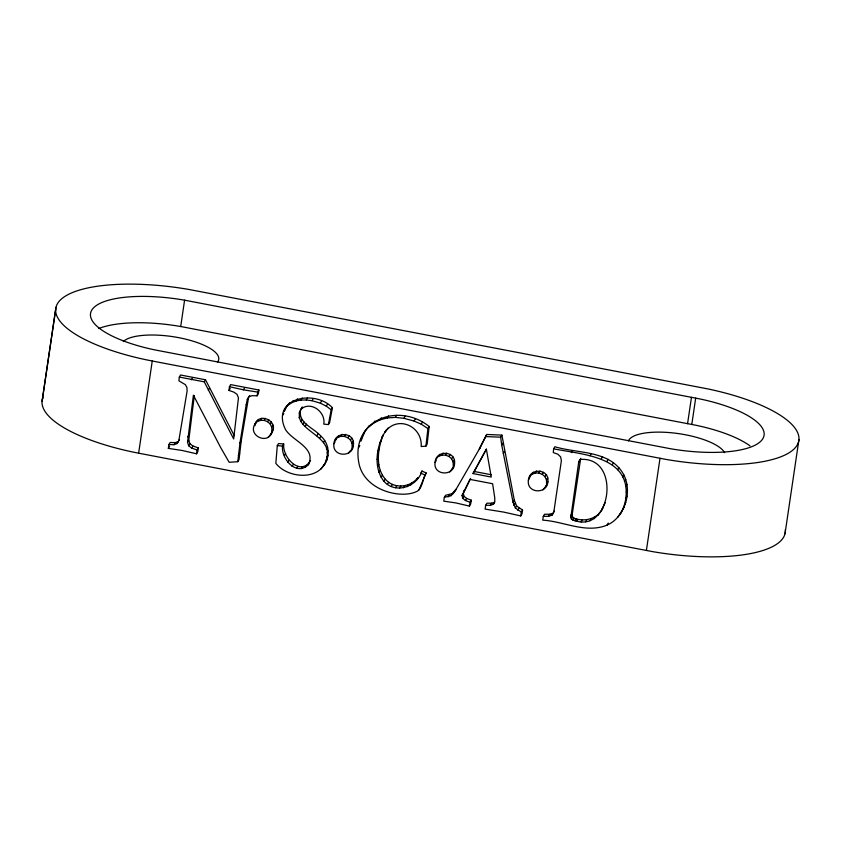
<?xml version="1.0" encoding="UTF-8"?>
<svg xmlns="http://www.w3.org/2000/svg" width="841" height="841" viewBox="0 0 841 841"><rect width="100%" height="100%" fill="white"/><g stroke="black" fill="none" stroke-linecap="round" stroke-linejoin="round"><path stroke-width="1.26" d="M310.529 460.5C300.647 476.963 282.187 457.557 283.732 443.985L278.529 443.543L277.288 445.625L275.837 463.359C288.2 479.16 322.618 481.252 326.834 457.367C333.004 433.704 287.454 429.593 302.318 407.002L299.049 413.194M323.627 465.83C330.534 456.968 329.504 443.617 320.926 436.185C314.198 428.195 298.944 423.654 300.3 411.123M570.808 517.572L578.671 462.287L579.848 459.48C622.676 455.643 610.987 538.24 571.47 519.202L570.808 517.572L572.048 515.501L580.7 458.345M168.904 444.553L173.982 444.7L177.062 443.575L178.313 441.493L175.233 442.629L170.145 442.482L168.904 444.553L168.337 448.39L181.856 450.419L196.573 453.804L197.025 449.946L191.727 448.106L188.699 445.804L187.532 442.313L193.398 395.196L220.773 447.738L229.162 462.298L237.793 461.698L239.044 459.628L241.22 440.905L248.547 397.499L247.296 399.57L246.203 404.752L239.969 442.976L237.793 461.698M196.573 453.804L197.814 451.722L198.266 447.875L192.967 446.024L189.94 443.722L188.773 440.242L194.303 395.659M388.027 428.058L385.031 432.032C397.225 414.897 422.613 425.966 421.173 446.508L425.903 446.182L427.154 444.111L429.173 426.471C397.94 401.556 350.476 420.416 358.928 463.328C362.639 482.24 381.898 492.879 399.864 494.109C405.825 494.455 412.048 493.919 417.43 491.165C423.002 487.097 422.476 478.392 426.166 472.968L422.003 471.044C417.157 486.76 395.47 494.445 383.959 481.336C373.698 468.279 376.148 448.978 383.223 435.018C377.157 449.83 374.613 471.107 388.637 482.303C397.719 488.737 410.923 486.445 417.798 477.793L416.547 479.864M301.078 409.073C311.033 400.642 325.94 412.164 323.785 424.127L328.4 424.568L329.651 422.487L332.416 407.706C314.492 388.731 270.36 398.34 285.446 429.478C292.615 441.273 316.71 447.78 308.321 464.758C296.484 476.49 281.104 459.039 282.492 446.056L283.732 443.985M543.297 516.311L548.532 516.332L552.011 515.165L553.262 513.094L549.783 514.25L544.548 514.24L543.297 516.311L542.729 520.137C564.027 521.441 585.883 533.751 606.981 525.141C617.757 520.558 624.411 509.688 625.809 498.345C631.17 456.148 582.592 454.697 553.62 448.81L553.294 452.574L557.909 454.245L560.621 456.905L561.378 460.742L553.82 511.99M620.364 513.798C627.828 502.519 630.025 487.202 623.812 474.881C610.461 449.893 578.114 453.835 554.86 446.739L553.62 448.81M425.903 446.182L427.922 428.553L429.173 426.471M234.303 435.712L205.519 379.785L180.573 375.002L179.333 377.073L178.891 380.826L185.346 384.631L186.944 387.512L187.091 391.17L178.828 440.642M179.333 377.073L204.268 381.856L233.661 438.949L238.455 397.856L237.057 394.408L233.966 392.169L228.994 390.424L229.435 386.681L230.676 384.61L258.923 390.014L258.366 393.746L257.125 395.817L252.006 395.669L248.978 396.731M42.05 401.514L55.664 309.33M42.355 399.528L55.969 307.343M785.315 529.641A119.485 38.308 8.4 0 1 651.975 551.517L138.639 453.183L152.253 360.999L146.723 359.895A119.485 38.308 8.4 0 1 57.545 303.538A119.485 38.308 8.4 0 1 189.025 289.483L707.891 388.92A119.485 38.308 8.4 0 1 797.068 445.278A119.485 38.308 8.4 0 1 665.588 459.333L152.253 360.999M98.712 328.568A84.331 27.038 8.4 0 1 180.71 326.518L184.589 300.174L699.88 398.939A84.331 27.038 8.4 0 1 762.819 438.708A84.331 27.038 8.4 0 1 670.014 448.642L154.733 349.877A84.331 27.038 8.4 0 1 91.785 310.108A84.331 27.038 8.4 0 1 184.589 300.174M257.125 395.817L257.672 392.095L258.923 390.014M444.342 497.346L451.039 495.675L456.211 489.199L452.279 493.593L445.593 495.275L444.342 497.346L443.785 501.173L455.822 502.918L469.404 506.093L470.645 504.011L471.328 500.206L466.671 498.44L463.99 496.274L463.317 493.425L470.603 478.434M485.678 505.262L490.398 505.294L493.373 504.232L494.613 502.161L491.638 503.223L486.928 503.191L485.678 505.262L485.11 509.099L503.759 512.106L520.758 515.932L521.998 513.862L522.566 510.024L516.637 505.998L514.293 500.216L501.898 435.123L486.771 434.471L479.37 448.884L486.771 434.471M520.758 515.932L521.325 512.095L522.566 510.024M646.393 550.498L660.006 458.313M750.025 445.877A84.331 27.038 8.4 0 0 695.991 425.273L687.57 423.664L691.46 397.32M691.796 424.432L695.686 398.098M785.031 533.657L798.95 439.486M469.404 506.093L470.077 502.277L471.328 500.206M328.4 424.568L331.175 409.777L332.416 407.706M360.926 441.199L364.973 431.149M284.416 411.302L287.044 405.677M254.939 424.137C247.759 435.375 267.385 445.026 271.906 432.631C279.086 421.394 259.459 411.743 254.939 424.137L258.534 419.564M254.928 425.662L256.179 422.066M270.665 434.702L273.157 429.036M333.919 443.764C334.56 430.886 355.344 431.896 353.399 445.068C352.757 457.946 331.974 456.936 333.919 443.764L335.17 441.683M335.58 440.484L336.421 438.087M350.897 450.734L353.399 445.068M435.049 462.487C435.701 449.62 456.474 450.618 454.529 463.801C453.888 476.679 433.115 475.67 435.049 462.487L436.3 460.416M452.038 469.467L454.529 463.801M528.39 480.379C529.042 467.501 549.814 468.511 547.88 481.693C547.228 494.561 526.455 493.562 528.39 480.379L530.892 474.713M545.378 487.36L547.88 481.693M470.077 502.277L465.42 500.511L462.739 498.356L462.077 495.496L469.951 479.391L492.605 483.733L494.75 497.767L494.771 501.814L493.373 504.232M418.818 490.198L426.166 472.968M601.557 510.308L605.278 502.529M473.031 473.567L486.361 449.094L491.249 477.057L473.031 473.567L486.403 449.252M552.011 515.165L554.461 510.971M454.96 491.27L480.621 446.813M247.296 399.57L249.672 395.606M191.338 379.827L192.578 377.756M204.268 381.856L205.519 379.785M168.337 448.39L169.577 446.308M173.982 444.7L175.233 442.629M208.305 390.171L209.556 388.1M187.827 436.921L189.067 434.85M187.532 442.313L188.773 440.242M188.699 445.804L189.94 443.722M191.727 448.106L192.967 446.024M228.994 390.424L230.245 388.353M197.025 449.946L198.266 447.875M229.435 386.681L243.375 389.804L244.626 387.733M246.203 404.752L247.443 402.681M239.969 442.976L241.22 440.905M238.339 455.401L239.59 453.331M257.293 421.635L260.447 420.353L261.698 418.282M260.447 420.353L264.137 420.384L265.378 418.313M271.916 431.107L271.759 427.26L270.245 424.064L267.627 421.709L268.868 419.638M270.245 424.064L271.496 421.993M271.759 427.26L273.01 425.189M283.774 411.302L285.015 409.231M268.311 437.204L271.906 432.631M285.803 407.748L289.84 402.734M282.565 415.443L283.806 413.362M288.6 404.805L292.1 402.513L293.341 400.442M292.1 402.513L296.242 400.926L297.493 398.855M296.242 400.926L300.983 400.064L302.234 397.993M300.983 400.064L306.261 399.98L307.512 397.909M298.997 417.903L300.237 415.822M306.261 399.98L312.022 400.705L313.262 398.634M300.636 421.562L301.887 419.491M303.054 424.306L304.305 422.235M284.395 455.654L285.635 453.583M305.325 426.219L306.566 424.148M312.022 400.705L320.295 403.133L321.546 401.062M287.769 462.35L289.01 460.279M331.175 409.777L326.287 406.14L327.538 404.069M292.069 466.482L293.32 464.411M296.757 468.384L297.998 466.313M316.794 435.743L318.045 433.662M301.278 468.626L302.518 466.555M319.675 438.266L320.926 436.185M305.23 467.459L306.481 465.388M308.321 464.758L309.572 462.687M323.449 442.65L324.689 440.568M326.403 448.978L327.643 446.907M327.044 452.91L328.284 450.839M335.17 440.169L338.776 435.596M326.834 457.367L328.085 455.296M320.778 469.204L324.878 463.748M337.525 437.667L340.689 436.384L341.94 434.303M325.677 461.856L326.918 459.785M340.689 436.384L344.368 436.416L345.619 434.345M352.158 447.139L352.001 443.291L350.487 440.095L347.859 437.74L349.11 435.659M350.487 440.095L351.738 438.024M352.001 443.291L353.241 441.22M348.552 453.236L349.793 451.165M360.505 439.959L361.746 437.877M363.722 433.231L369.378 425.504M358.592 447.696L359.832 445.614M368.137 427.585L373.625 423.097L374.876 421.026M373.625 423.097L380.069 419.848L381.309 417.777M380.069 419.848L387.344 417.924L388.584 415.843M379.533 443.512L380.773 441.441M387.344 417.924L395.333 417.388L396.574 415.307M377.84 451.375L379.081 449.304M377.146 459.459L378.397 457.378M395.333 417.388L403.911 418.313L405.152 416.242M377.546 466.461L378.797 464.379M378.902 472.411L380.153 470.34M403.911 418.313L414.066 421.036L415.317 418.955M381.078 477.362L382.329 475.291M383.959 481.336L385.199 479.265M414.066 421.036L421.215 424.148L422.455 422.077M387.386 484.374L388.637 482.303M391.254 486.497L392.495 484.427M395.417 487.738L396.658 485.667M399.591 488.148L400.842 486.066M403.564 487.759L404.805 485.688M407.286 486.676L408.526 484.595M410.713 484.942L411.964 482.871M422.003 471.044L420.763 473.115L424.926 475.039M436.311 458.892L439.906 454.329M438.655 456.4L441.819 455.107L443.07 453.036M441.819 455.107L445.499 455.149L446.75 453.078M453.288 465.872L453.131 462.024L451.617 458.829L448.999 456.463L450.24 454.392M451.617 458.829L452.868 456.758M453.131 462.024L454.382 459.953M449.683 471.969L453.278 467.396M448.169 496.905L449.42 494.834M451.039 495.675L452.279 493.593M453.204 493.751L454.455 491.68M463.454 491.659L464.695 489.588M462.077 495.496L463.317 493.425M462.739 498.356L463.99 496.274M521.325 512.095L515.386 508.08L513.052 502.287L501.751 445.288L500.647 437.194L501.898 435.123M465.42 500.511L466.671 498.44M501.751 445.288L503.002 443.218M503.286 453.467L504.526 451.396M490.398 505.294L491.638 503.223M513.052 502.287L514.293 500.216M529.651 476.784L533.247 472.211M513.904 505.43L515.155 503.36M532.006 474.292L535.17 472.999L536.411 470.928M515.386 508.08L516.637 505.998M535.17 472.999L538.85 473.041L540.09 470.96M517.762 510.277L519.013 508.206M546.629 483.764L546.471 479.917L544.968 476.71L542.34 474.356L543.58 472.285M544.968 476.71L546.208 474.639M546.471 479.917L547.722 477.846M543.023 489.851L546.618 485.289M571.312 452.658L572.563 450.576M578.671 462.287L579.922 460.206M548.532 516.332L549.783 514.25M589.94 455.769L591.191 453.698M601.315 458.839L602.555 456.768M570.829 515.396L572.08 513.315M571.47 519.202L572.71 517.131L572.048 515.501M606.929 461.352L608.18 459.281M572.868 520.348L574.109 518.266C584.579 522.25 597.73 518.865 602.808 508.227M575.034 521.042L576.274 518.971M576.737 521.367L577.988 519.296M612.259 464.779L613.51 462.708M581.12 521.914L582.371 519.833M585.609 521.777L586.86 519.696M617.63 469.772L618.871 467.701M590.004 520.779L591.244 518.697M594.114 518.729L595.354 516.658M597.972 515.333L599.223 513.262M622.571 476.963L623.812 474.881M624.464 481.409L625.704 479.338M625.746 486.445L626.987 484.374M626.251 492.08L627.491 490.009M606.981 525.141L608.222 523.06M625.809 498.345L627.05 496.264M624.516 504.411L625.757 502.34M617.767 517.278L621.604 511.727M622.655 509.53L623.896 507.459M177.062 443.575L179.49 439.549M381.972 437.099L386.271 429.961M485.52 436.553L500.647 437.194M277.288 445.625L282.492 446.056M243.375 389.804L257.672 392.095M180.71 326.518L687.57 423.664M474.282 471.496L491.281 474.755M138.639 453.183L133.109 452.08A119.485 38.308 8.4 0 1 42.986 397.604M538.85 473.041L542.34 474.356M445.499 455.149L448.999 456.463M344.368 436.416L347.859 437.74M264.137 420.384L267.627 421.709M320.295 403.133L326.287 406.14M421.215 424.148L427.922 428.553M572.71 517.131L574.109 518.266M123.322 341.541A49.188 15.769 8.4 0 1 182.529 338.439A49.188 15.769 8.4 0 1 217.483 362.124M628.437 440.884A49.188 15.769 8.4 0 1 675.323 433.189A49.188 15.769 8.4 0 1 724.627 452.679"/></g></svg>
